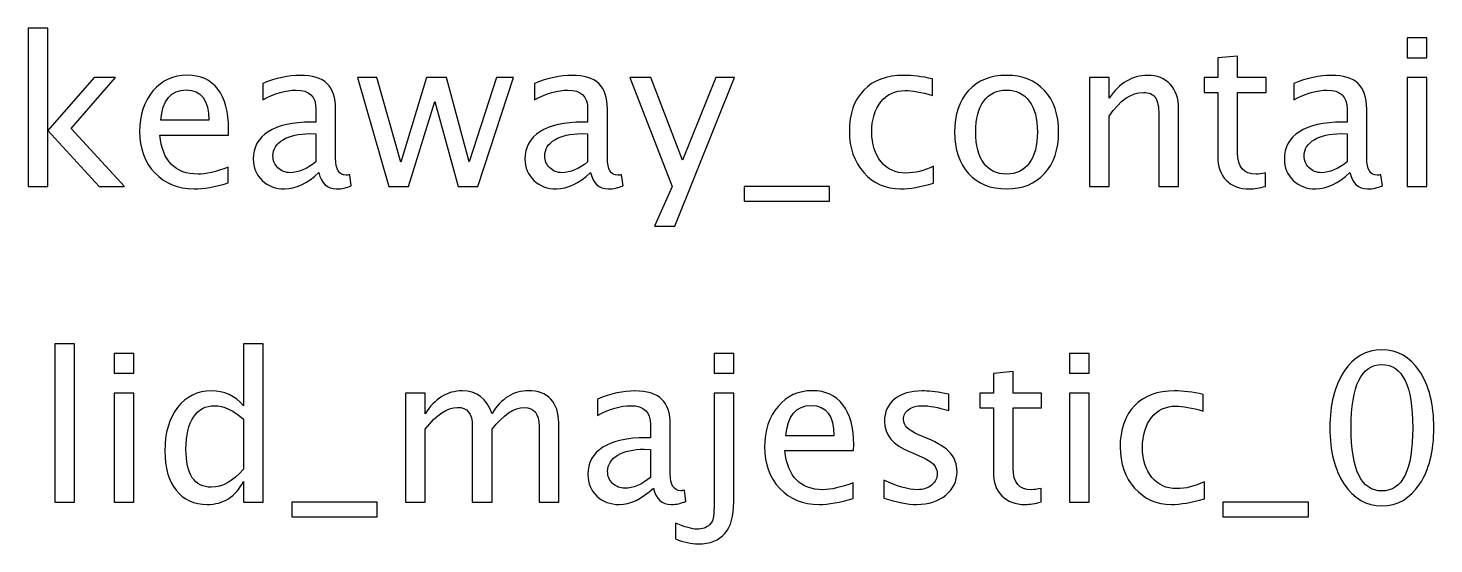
# Model space of a CAD drawing. Header units: centimetres. Extents: x -42.5 to 44.4, y -43.5 to 43.2.
# Drawn here: x -3.22 to 5.46, y 25.96 to 29.15 of the extents above; entities that cross this region are included whole.
import ezdxf

# ---------------------------------------------------------------- set-up
doc = ezdxf.new("R2010")
doc.units = ezdxf.units.CM
doc.header["$MEASUREMENT"] = 0
doc.layers.add('Layer 1', color=7, linetype='Continuous')

msp = doc.modelspace()

# ---------------------------------------------------------------- linework, layer by layer
at = {"layer": 'Layer 1'}
for points, knots in [([(-3.22463, 28.17044), (-3.22463, 28.17044), (-3.22463, 29.14961), (-3.22463, 29.14961), (-3.22463, 29.14961), (-3.22463, 29.14961), (-3.10271, 29.14961), (-3.10271, 29.14961), (-3.10271, 29.14961), (-3.10271, 29.14961), (-3.10271, 28.51694), (-3.10271, 28.51694), (-3.10271, 28.51694), (-3.10271, 28.51694), (-2.81696, 28.84354), (-2.81696, 28.84354), (-2.81696, 28.84354), (-2.81696, 28.84354), (-2.6853, 28.84354), (-2.6853, 28.84354), (-2.6853, 28.84354), (-2.6853, 28.84354), (-2.95835, 28.52943), (-2.95835, 28.52943), (-2.95835, 28.52943), (-2.95835, 28.52943), (-2.62815, 28.17044), (-2.62815, 28.17044), (-2.62815, 28.17044), (-2.62815, 28.17044), (-2.78521, 28.17044), (-2.78521, 28.17044), (-2.78521, 28.17044), (-2.78521, 28.17044), (-3.10271, 28.51567), (-3.10271, 28.51567), (-3.10271, 28.51567), (-3.10271, 28.51567), (-3.10271, 28.17044), (-3.10271, 28.17044), (-3.10271, 28.17044), (-3.10271, 28.17044), (-3.22463, 28.17044), (-3.22463, 28.17044)], [0, 0, 0, 0, 0.0833333, 0.0833333, 0.0833333, 0.0833333, 0.1666667, 0.1666667, 0.1666667, 0.1666667, 0.25, 0.25, 0.25, 0.25, 0.3333333, 0.3333333, 0.3333333, 0.3333333, 0.4166667, 0.4166667, 0.4166667, 0.4166667, 0.5, 0.5, 0.5, 0.5, 0.5833333, 0.5833333, 0.5833333, 0.5833333, 0.6666667, 0.6666667, 0.6666667, 0.6666667, 0.75, 0.75, 0.75, 0.75, 0.8333333, 0.8333333, 0.8333333, 0.8333333, 1, 1, 1, 1]), ([(5.30004, 28.96673), (5.30004, 28.96673), (5.30004, 29.08865), (5.30004, 29.08865), (5.30004, 29.08865), (5.30004, 29.08865), (5.42196, 29.08865), (5.42196, 29.08865), (5.42196, 29.08865), (5.42196, 29.08865), (5.42196, 28.96673), (5.42196, 28.96673), (5.42196, 28.96673), (5.42196, 28.96673), (5.30004, 28.96673), (5.30004, 28.96673)], [0, 0, 0, 0, 0.2, 0.2, 0.2, 0.2, 0.4, 0.4, 0.4, 0.4, 0.6, 0.6, 0.6, 0.6, 1, 1, 1, 1]), ([(4.4248, 28.17065), (4.38712, 28.16028), (4.35432, 28.1552), (4.32659, 28.1552), (4.32659, 28.1552), (4.26436, 28.1552), (4.21589, 28.17298), (4.18117, 28.20854), (4.18117, 28.20854), (4.14625, 28.2441), (4.12889, 28.29342), (4.12889, 28.35671), (4.12889, 28.35671), (4.12889, 28.35671), (4.12889, 28.7521), (4.12889, 28.7521), (4.12889, 28.7521), (4.12889, 28.7521), (4.04465, 28.7521), (4.04465, 28.7521), (4.04465, 28.7521), (4.04465, 28.7521), (4.04465, 28.84354), (4.04465, 28.84354), (4.04465, 28.84354), (4.04465, 28.84354), (4.12889, 28.84354), (4.12889, 28.84354), (4.12889, 28.84354), (4.12889, 28.84354), (4.12889, 28.96525), (4.12889, 28.96525), (4.12889, 28.96525), (4.12889, 28.96525), (4.25081, 28.97689), (4.25081, 28.97689), (4.25081, 28.97689), (4.25081, 28.97689), (4.25081, 28.84354), (4.25081, 28.84354), (4.25081, 28.84354), (4.25081, 28.84354), (4.42734, 28.84354), (4.42734, 28.84354), (4.42734, 28.84354), (4.42734, 28.84354), (4.42734, 28.7521), (4.42734, 28.7521), (4.42734, 28.7521), (4.42734, 28.7521), (4.25081, 28.7521), (4.25081, 28.7521), (4.25081, 28.7521), (4.25081, 28.7521), (4.25081, 28.37872), (4.25081, 28.37872), (4.25081, 28.37872), (4.25081, 28.29067), (4.28912, 28.24664), (4.36553, 28.24664), (4.36553, 28.24664), (4.38183, 28.24664), (4.40152, 28.24939), (4.4248, 28.25468), (4.4248, 28.25468), (4.4248, 28.25468), (4.4248, 28.17065), (4.4248, 28.17065)], [0, 0, 0, 0, 0.0555556, 0.0555556, 0.0555556, 0.0555556, 0.1111111, 0.1111111, 0.1111111, 0.1111111, 0.1666667, 0.1666667, 0.1666667, 0.1666667, 0.2222222, 0.2222222, 0.2222222, 0.2222222, 0.2777778, 0.2777778, 0.2777778, 0.2777778, 0.3333333, 0.3333333, 0.3333333, 0.3333333, 0.3888889, 0.3888889, 0.3888889, 0.3888889, 0.4444444, 0.4444444, 0.4444444, 0.4444444, 0.5, 0.5, 0.5, 0.5, 0.5555556, 0.5555556, 0.5555556, 0.5555556, 0.6111111, 0.6111111, 0.6111111, 0.6111111, 0.6666667, 0.6666667, 0.6666667, 0.6666667, 0.7222222, 0.7222222, 0.7222222, 0.7222222, 0.7777778, 0.7777778, 0.7777778, 0.7777778, 0.8333333, 0.8333333, 0.8333333, 0.8333333, 0.8888889, 0.8888889, 0.8888889, 0.8888889, 1, 1, 1, 1]), ([(-1.98828, 28.19203), (-2.07019, 28.16748), (-2.14026, 28.1552), (-2.19868, 28.1552), (-2.19868, 28.1552), (-2.29837, 28.1552), (-2.37944, 28.18822), (-2.44188, 28.25405), (-2.44188, 28.25405), (-2.50432, 28.31988), (-2.53565, 28.40518), (-2.53565, 28.51017), (-2.53565, 28.51017), (-2.53565, 28.61198), (-2.50813, 28.69559), (-2.45289, 28.76099), (-2.45289, 28.76099), (-2.39764, 28.82618), (-2.32695, 28.85878), (-2.2408, 28.85878), (-2.2408, 28.85878), (-2.15931, 28.85878), (-2.09623, 28.82978), (-2.05178, 28.77179), (-2.05178, 28.77179), (-2.00733, 28.71379), (-1.9851, 28.63166), (-1.9851, 28.52519), (-1.9851, 28.52519), (-1.9851, 28.52519), (-1.98574, 28.48794), (-1.98574, 28.48794), (-1.98574, 28.48794), (-1.98574, 28.48794), (-2.41119, 28.48794), (-2.41119, 28.48794), (-2.41119, 28.48794), (-2.39341, 28.32707), (-2.31488, 28.24664), (-2.17582, 28.24664), (-2.17582, 28.24664), (-2.1248, 28.24664), (-2.06236, 28.26103), (-1.98828, 28.28982), (-1.98828, 28.28982), (-1.98828, 28.28982), (-1.98828, 28.19203), (-1.98828, 28.19203)], [0, 0, 0, 0, 0.0769231, 0.0769231, 0.0769231, 0.0769231, 0.1538462, 0.1538462, 0.1538462, 0.1538462, 0.2307692, 0.2307692, 0.2307692, 0.2307692, 0.3076923, 0.3076923, 0.3076923, 0.3076923, 0.3846154, 0.3846154, 0.3846154, 0.3846154, 0.4615385, 0.4615385, 0.4615385, 0.4615385, 0.5384615, 0.5384615, 0.5384615, 0.5384615, 0.6153846, 0.6153846, 0.6153846, 0.6153846, 0.6923077, 0.6923077, 0.6923077, 0.6923077, 0.7692308, 0.7692308, 0.7692308, 0.7692308, 0.8461538, 0.8461538, 0.8461538, 0.8461538, 1, 1, 1, 1]), ([(-1.42779, 28.25617), (-1.50102, 28.18886), (-1.57151, 28.1552), (-1.63924, 28.1552), (-1.63924, 28.1552), (-1.69491, 28.1552), (-1.74127, 28.17256), (-1.77788, 28.20748), (-1.77788, 28.20748), (-1.81471, 28.24241), (-1.83313, 28.28643), (-1.83313, 28.33956), (-1.83313, 28.33956), (-1.83313, 28.41301), (-1.80223, 28.46953), (-1.74042, 28.5089), (-1.74042, 28.5089), (-1.67861, 28.54827), (-1.58992, 28.56795), (-1.47435, 28.56795), (-1.47435, 28.56795), (-1.47435, 28.56795), (-1.44578, 28.56795), (-1.44578, 28.56795), (-1.44578, 28.56795), (-1.44578, 28.56795), (-1.44578, 28.64902), (-1.44578, 28.64902), (-1.44578, 28.64902), (-1.44578, 28.72712), (-1.48642, 28.76607), (-1.56791, 28.76607), (-1.56791, 28.76607), (-1.63099, 28.76607), (-1.69999, 28.74617), (-1.77471, 28.70638), (-1.77471, 28.70638), (-1.77471, 28.70638), (-1.77471, 28.80671), (-1.77471, 28.80671), (-1.77471, 28.80671), (-1.69258, 28.84058), (-1.61511, 28.85751), (-1.54251, 28.85751), (-1.54251, 28.85751), (-1.46779, 28.85751), (-1.41255, 28.84058), (-1.3772, 28.8065), (-1.3772, 28.8065), (-1.34164, 28.77242), (-1.32386, 28.71993), (-1.32386, 28.64902), (-1.32386, 28.64902), (-1.32386, 28.64902), (-1.32386, 28.34485), (-1.32386, 28.34485), (-1.32386, 28.34485), (-1.32386, 28.27522), (-1.30248, 28.24029), (-1.25951, 28.24029), (-1.25951, 28.24029), (-1.25422, 28.24029), (-1.24639, 28.24114), (-1.23602, 28.24283), (-1.23602, 28.24283), (-1.23602, 28.24283), (-1.22734, 28.1751), (-1.22734, 28.1751), (-1.22734, 28.1751), (-1.25507, 28.16176), (-1.28555, 28.1552), (-1.31899, 28.1552), (-1.31899, 28.1552), (-1.37593, 28.1552), (-1.41212, 28.18886), (-1.42779, 28.25617)], [0, 0, 0, 0, 0.05, 0.05, 0.05, 0.05, 0.1, 0.1, 0.1, 0.1, 0.15, 0.15, 0.15, 0.15, 0.2, 0.2, 0.2, 0.2, 0.25, 0.25, 0.25, 0.25, 0.3, 0.3, 0.3, 0.3, 0.35, 0.35, 0.35, 0.35, 0.4, 0.4, 0.4, 0.4, 0.45, 0.45, 0.45, 0.45, 0.5, 0.5, 0.5, 0.5, 0.55, 0.55, 0.55, 0.55, 0.6, 0.6, 0.6, 0.6, 0.65, 0.65, 0.65, 0.65, 0.7, 0.7, 0.7, 0.7, 0.75, 0.75, 0.75, 0.75, 0.8, 0.8, 0.8, 0.8, 0.85, 0.85, 0.85, 0.85, 0.9, 0.9, 0.9, 0.9, 1, 1, 1, 1]), ([(0.252, 28.25617), (0.17877, 28.18886), (0.10828, 28.1552), (0.04055, 28.1552), (0.04055, 28.1552), (-0.01512, 28.1552), (-0.06148, 28.17256), (-0.09809, 28.20748), (-0.09809, 28.20748), (-0.13492, 28.24241), (-0.15334, 28.28643), (-0.15334, 28.33956), (-0.15334, 28.33956), (-0.15334, 28.41301), (-0.12244, 28.46953), (-0.06063, 28.5089), (-0.06063, 28.5089), (0.00118, 28.54827), (0.08987, 28.56795), (0.20544, 28.56795), (0.20544, 28.56795), (0.20544, 28.56795), (0.23401, 28.56795), (0.23401, 28.56795), (0.23401, 28.56795), (0.23401, 28.56795), (0.23401, 28.64902), (0.23401, 28.64902), (0.23401, 28.64902), (0.23401, 28.72712), (0.19337, 28.76607), (0.11188, 28.76607), (0.11188, 28.76607), (0.0488, 28.76607), (-0.0202, 28.74617), (-0.09492, 28.70638), (-0.09492, 28.70638), (-0.09492, 28.70638), (-0.09492, 28.80671), (-0.09492, 28.80671), (-0.09492, 28.80671), (-0.01279, 28.84058), (0.06468, 28.85751), (0.13728, 28.85751), (0.13728, 28.85751), (0.212, 28.85751), (0.26724, 28.84058), (0.30259, 28.8065), (0.30259, 28.8065), (0.33815, 28.77242), (0.35593, 28.71993), (0.35593, 28.64902), (0.35593, 28.64902), (0.35593, 28.64902), (0.35593, 28.34485), (0.35593, 28.34485), (0.35593, 28.34485), (0.35593, 28.27522), (0.37731, 28.24029), (0.42028, 28.24029), (0.42028, 28.24029), (0.42557, 28.24029), (0.4334, 28.24114), (0.44377, 28.24283), (0.44377, 28.24283), (0.44377, 28.24283), (0.45245, 28.1751), (0.45245, 28.1751), (0.45245, 28.1751), (0.42472, 28.16176), (0.39424, 28.1552), (0.3608, 28.1552), (0.3608, 28.1552), (0.30386, 28.1552), (0.26767, 28.18886), (0.252, 28.25617)], [0, 0, 0, 0, 0.05, 0.05, 0.05, 0.05, 0.1, 0.1, 0.1, 0.1, 0.15, 0.15, 0.15, 0.15, 0.2, 0.2, 0.2, 0.2, 0.25, 0.25, 0.25, 0.25, 0.3, 0.3, 0.3, 0.3, 0.35, 0.35, 0.35, 0.35, 0.4, 0.4, 0.4, 0.4, 0.45, 0.45, 0.45, 0.45, 0.5, 0.5, 0.5, 0.5, 0.55, 0.55, 0.55, 0.55, 0.6, 0.6, 0.6, 0.6, 0.65, 0.65, 0.65, 0.65, 0.7, 0.7, 0.7, 0.7, 0.75, 0.75, 0.75, 0.75, 0.8, 0.8, 0.8, 0.8, 0.85, 0.85, 0.85, 0.85, 0.9, 0.9, 0.9, 0.9, 1, 1, 1, 1]), ([(2.37227, 28.19076), (2.29332, 28.16705), (2.22516, 28.1552), (2.1678, 28.1552), (2.1678, 28.1552), (2.07678, 28.1552), (2.00143, 28.18886), (1.94153, 28.25595), (1.94153, 28.25595), (1.88163, 28.32326), (1.85157, 28.40814), (1.85157, 28.51038), (1.85157, 28.51038), (1.85157, 28.6196), (1.8812, 28.7049), (1.94047, 28.76586), (1.94047, 28.76586), (1.99974, 28.82703), (2.0825, 28.85751), (2.18876, 28.85751), (2.18876, 28.85751), (2.24104, 28.85751), (2.29988, 28.85031), (2.36465, 28.83592), (2.36465, 28.83592), (2.36465, 28.83592), (2.36465, 28.73305), (2.36465, 28.73305), (2.36465, 28.73305), (2.29586, 28.75337), (2.23977, 28.76353), (2.19659, 28.76353), (2.19659, 28.76353), (2.13393, 28.76353), (2.08377, 28.74004), (2.0463, 28.69326), (2.0463, 28.69326), (2.00884, 28.64648), (1.99, 28.58404), (1.99, 28.50614), (1.99, 28.50614), (1.99, 28.43058), (2.00947, 28.36962), (2.04821, 28.32284), (2.04821, 28.32284), (2.08694, 28.27627), (2.13753, 28.25299), (2.2004, 28.25299), (2.2004, 28.25299), (2.25607, 28.25299), (2.31322, 28.26738), (2.37227, 28.29617), (2.37227, 28.29617), (2.37227, 28.29617), (2.37227, 28.19076), (2.37227, 28.19076)], [0, 0, 0, 0, 0.0666667, 0.0666667, 0.0666667, 0.0666667, 0.1333333, 0.1333333, 0.1333333, 0.1333333, 0.2, 0.2, 0.2, 0.2, 0.2666667, 0.2666667, 0.2666667, 0.2666667, 0.3333333, 0.3333333, 0.3333333, 0.3333333, 0.4, 0.4, 0.4, 0.4, 0.4666667, 0.4666667, 0.4666667, 0.4666667, 0.5333333, 0.5333333, 0.5333333, 0.5333333, 0.6, 0.6, 0.6, 0.6, 0.6666667, 0.6666667, 0.6666667, 0.6666667, 0.7333333, 0.7333333, 0.7333333, 0.7333333, 0.8, 0.8, 0.8, 0.8, 0.8666667, 0.8666667, 0.8666667, 0.8666667, 1, 1, 1, 1]), ([(2.82333, 28.1552), (2.72448, 28.1552), (2.64617, 28.18674), (2.58859, 28.24982), (2.58859, 28.24982), (2.53081, 28.31289), (2.50202, 28.39862), (2.50202, 28.50678), (2.50202, 28.50678), (2.50202, 28.61473), (2.53081, 28.70024), (2.58859, 28.76311), (2.58859, 28.76311), (2.64617, 28.82597), (2.72448, 28.85751), (2.82333, 28.85751), (2.82333, 28.85751), (2.92218, 28.85751), (3.0005, 28.82597), (3.05807, 28.76311), (3.05807, 28.76311), (3.11585, 28.70024), (3.14464, 28.61473), (3.14464, 28.50678), (3.14464, 28.50678), (3.14464, 28.39862), (3.11585, 28.31289), (3.05807, 28.24982), (3.05807, 28.24982), (3.0005, 28.18674), (2.92218, 28.1552), (2.82333, 28.1552)], [0, 0, 0, 0, 0.1111111, 0.1111111, 0.1111111, 0.1111111, 0.2222222, 0.2222222, 0.2222222, 0.2222222, 0.3333333, 0.3333333, 0.3333333, 0.3333333, 0.4444444, 0.4444444, 0.4444444, 0.4444444, 0.5555556, 0.5555556, 0.5555556, 0.5555556, 0.6666667, 0.6666667, 0.6666667, 0.6666667, 0.7777778, 0.7777778, 0.7777778, 0.7777778, 1, 1, 1, 1]), ([(3.33556, 28.17044), (3.33556, 28.17044), (3.33556, 28.84354), (3.33556, 28.84354), (3.33556, 28.84354), (3.33556, 28.84354), (3.45748, 28.84354), (3.45748, 28.84354), (3.45748, 28.84354), (3.45748, 28.84354), (3.45748, 28.71633), (3.45748, 28.71633), (3.45748, 28.71633), (3.52204, 28.81052), (3.6012, 28.85751), (3.69476, 28.85751), (3.69476, 28.85751), (3.7536, 28.85751), (3.80038, 28.8391), (3.83488, 28.80205), (3.83488, 28.80205), (3.86938, 28.76522), (3.88674, 28.71548), (3.88674, 28.65325), (3.88674, 28.65325), (3.88674, 28.65325), (3.88674, 28.17044), (3.88674, 28.17044), (3.88674, 28.17044), (3.88674, 28.17044), (3.76482, 28.17044), (3.76482, 28.17044), (3.76482, 28.17044), (3.76482, 28.17044), (3.76482, 28.61346), (3.76482, 28.61346), (3.76482, 28.61346), (3.76482, 28.66341), (3.75741, 28.69897), (3.74281, 28.72014), (3.74281, 28.72014), (3.72799, 28.74152), (3.70365, 28.7521), (3.66957, 28.7521), (3.66957, 28.7521), (3.59464, 28.7521), (3.52394, 28.70321), (3.45748, 28.60542), (3.45748, 28.60542), (3.45748, 28.60542), (3.45748, 28.17044), (3.45748, 28.17044), (3.45748, 28.17044), (3.45748, 28.17044), (3.33556, 28.17044), (3.33556, 28.17044)], [0, 0, 0, 0, 0.0666667, 0.0666667, 0.0666667, 0.0666667, 0.1333333, 0.1333333, 0.1333333, 0.1333333, 0.2, 0.2, 0.2, 0.2, 0.2666667, 0.2666667, 0.2666667, 0.2666667, 0.3333333, 0.3333333, 0.3333333, 0.3333333, 0.4, 0.4, 0.4, 0.4, 0.4666667, 0.4666667, 0.4666667, 0.4666667, 0.5333333, 0.5333333, 0.5333333, 0.5333333, 0.6, 0.6, 0.6, 0.6, 0.6666667, 0.6666667, 0.6666667, 0.6666667, 0.7333333, 0.7333333, 0.7333333, 0.7333333, 0.8, 0.8, 0.8, 0.8, 0.8666667, 0.8666667, 0.8666667, 0.8666667, 1, 1, 1, 1]), ([(4.94571, 28.25617), (4.87248, 28.18886), (4.80199, 28.1552), (4.73426, 28.1552), (4.73426, 28.1552), (4.67859, 28.1552), (4.63223, 28.17256), (4.59562, 28.20748), (4.59562, 28.20748), (4.55879, 28.24241), (4.54037, 28.28643), (4.54037, 28.33956), (4.54037, 28.33956), (4.54037, 28.41301), (4.57127, 28.46953), (4.63308, 28.5089), (4.63308, 28.5089), (4.69489, 28.54827), (4.78358, 28.56795), (4.89915, 28.56795), (4.89915, 28.56795), (4.89915, 28.56795), (4.92772, 28.56795), (4.92772, 28.56795), (4.92772, 28.56795), (4.92772, 28.56795), (4.92772, 28.64902), (4.92772, 28.64902), (4.92772, 28.64902), (4.92772, 28.72712), (4.88708, 28.76607), (4.80559, 28.76607), (4.80559, 28.76607), (4.74251, 28.76607), (4.67351, 28.74617), (4.59879, 28.70638), (4.59879, 28.70638), (4.59879, 28.70638), (4.59879, 28.80671), (4.59879, 28.80671), (4.59879, 28.80671), (4.68092, 28.84058), (4.75839, 28.85751), (4.83099, 28.85751), (4.83099, 28.85751), (4.90571, 28.85751), (4.96095, 28.84058), (4.9963, 28.8065), (4.9963, 28.8065), (5.03186, 28.77242), (5.04964, 28.71993), (5.04964, 28.64902), (5.04964, 28.64902), (5.04964, 28.64902), (5.04964, 28.34485), (5.04964, 28.34485), (5.04964, 28.34485), (5.04964, 28.27522), (5.07102, 28.24029), (5.11399, 28.24029), (5.11399, 28.24029), (5.11928, 28.24029), (5.12711, 28.24114), (5.13748, 28.24283), (5.13748, 28.24283), (5.13748, 28.24283), (5.14616, 28.1751), (5.14616, 28.1751), (5.14616, 28.1751), (5.11843, 28.16176), (5.08795, 28.1552), (5.05451, 28.1552), (5.05451, 28.1552), (4.99757, 28.1552), (4.96138, 28.18886), (4.94571, 28.25617)], [0, 0, 0, 0, 0.05, 0.05, 0.05, 0.05, 0.1, 0.1, 0.1, 0.1, 0.15, 0.15, 0.15, 0.15, 0.2, 0.2, 0.2, 0.2, 0.25, 0.25, 0.25, 0.25, 0.3, 0.3, 0.3, 0.3, 0.35, 0.35, 0.35, 0.35, 0.4, 0.4, 0.4, 0.4, 0.45, 0.45, 0.45, 0.45, 0.5, 0.5, 0.5, 0.5, 0.55, 0.55, 0.55, 0.55, 0.6, 0.6, 0.6, 0.6, 0.65, 0.65, 0.65, 0.65, 0.7, 0.7, 0.7, 0.7, 0.75, 0.75, 0.75, 0.75, 0.8, 0.8, 0.8, 0.8, 0.85, 0.85, 0.85, 0.85, 0.9, 0.9, 0.9, 0.9, 1, 1, 1, 1]), ([(-2.40484, 28.57938), (-2.40484, 28.57938), (-2.10766, 28.57938), (-2.10766, 28.57938), (-2.10766, 28.57938), (-2.10766, 28.70469), (-2.15444, 28.76734), (-2.24778, 28.76734), (-2.24778, 28.76734), (-2.34176, 28.76734), (-2.39404, 28.70469), (-2.40484, 28.57938)], [0, 0, 0, 0, 0.25, 0.25, 0.25, 0.25, 0.5, 0.5, 0.5, 0.5, 1, 1, 1, 1]), ([(-0.99472, 28.17044), (-0.99472, 28.17044), (-1.18776, 28.84354), (-1.18776, 28.84354), (-1.18776, 28.84354), (-1.18776, 28.84354), (-1.0688, 28.84354), (-1.0688, 28.84354), (-1.0688, 28.84354), (-1.0688, 28.84354), (-0.92085, 28.32094), (-0.92085, 28.32094), (-0.92085, 28.32094), (-0.92085, 28.32094), (-0.76125, 28.84354), (-0.76125, 28.84354), (-0.76125, 28.84354), (-0.76125, 28.84354), (-0.63933, 28.84354), (-0.63933, 28.84354), (-0.63933, 28.84354), (-0.63933, 28.84354), (-0.499, 28.32178), (-0.499, 28.32178), (-0.499, 28.32178), (-0.499, 28.32178), (-0.32924, 28.84354), (-0.32924, 28.84354), (-0.32924, 28.84354), (-0.32924, 28.84354), (-0.2251, 28.84354), (-0.2251, 28.84354), (-0.2251, 28.84354), (-0.2251, 28.84354), (-0.44481, 28.17044), (-0.44481, 28.17044), (-0.44481, 28.17044), (-0.44481, 28.17044), (-0.56673, 28.17044), (-0.56673, 28.17044), (-0.56673, 28.17044), (-0.56673, 28.17044), (-0.71109, 28.69537), (-0.71109, 28.69537), (-0.71109, 28.69537), (-0.71109, 28.69537), (-0.8728, 28.17044), (-0.8728, 28.17044), (-0.8728, 28.17044), (-0.8728, 28.17044), (-0.99472, 28.17044), (-0.99472, 28.17044)], [0, 0, 0, 0, 0.0714286, 0.0714286, 0.0714286, 0.0714286, 0.1428571, 0.1428571, 0.1428571, 0.1428571, 0.2142857, 0.2142857, 0.2142857, 0.2142857, 0.2857143, 0.2857143, 0.2857143, 0.2857143, 0.3571429, 0.3571429, 0.3571429, 0.3571429, 0.4285714, 0.4285714, 0.4285714, 0.4285714, 0.5, 0.5, 0.5, 0.5, 0.5714286, 0.5714286, 0.5714286, 0.5714286, 0.6428571, 0.6428571, 0.6428571, 0.6428571, 0.7142857, 0.7142857, 0.7142857, 0.7142857, 0.7857143, 0.7857143, 0.7857143, 0.7857143, 0.8571429, 0.8571429, 0.8571429, 0.8571429, 1, 1, 1, 1]), ([(0.64612, 27.92533), (0.64612, 27.92533), (0.75534, 28.16959), (0.75534, 28.16959), (0.75534, 28.16959), (0.75534, 28.16959), (0.49457, 28.84354), (0.49457, 28.84354), (0.49457, 28.84354), (0.49457, 28.84354), (0.62538, 28.84354), (0.62538, 28.84354), (0.62538, 28.84354), (0.62538, 28.84354), (0.81927, 28.33385), (0.81927, 28.33385), (0.81927, 28.33385), (0.81927, 28.33385), (1.02607, 28.84354), (1.02607, 28.84354), (1.02607, 28.84354), (1.02607, 28.84354), (1.141, 28.84354), (1.141, 28.84354), (1.141, 28.84354), (1.141, 28.84354), (0.77312, 27.92533), (0.77312, 27.92533), (0.77312, 27.92533), (0.77312, 27.92533), (0.64612, 27.92533), (0.64612, 27.92533)], [0, 0, 0, 0, 0.1111111, 0.1111111, 0.1111111, 0.1111111, 0.2222222, 0.2222222, 0.2222222, 0.2222222, 0.3333333, 0.3333333, 0.3333333, 0.3333333, 0.4444444, 0.4444444, 0.4444444, 0.4444444, 0.5555556, 0.5555556, 0.5555556, 0.5555556, 0.6666667, 0.6666667, 0.6666667, 0.6666667, 0.7777778, 0.7777778, 0.7777778, 0.7777778, 1, 1, 1, 1]), ([(2.82312, 28.24664), (2.88344, 28.24664), (2.93043, 28.26929), (2.96388, 28.3148), (2.96388, 28.3148), (2.99711, 28.36009), (3.01383, 28.42423), (3.01383, 28.50678), (3.01383, 28.50678), (3.01383, 28.58912), (2.99711, 28.65304), (2.96388, 28.69834), (2.96388, 28.69834), (2.93043, 28.74342), (2.88344, 28.76607), (2.82312, 28.76607), (2.82312, 28.76607), (2.76258, 28.76607), (2.71559, 28.74342), (2.68257, 28.69834), (2.68257, 28.69834), (2.64934, 28.65304), (2.63283, 28.58912), (2.63283, 28.50678), (2.63283, 28.50678), (2.63283, 28.42423), (2.64934, 28.36009), (2.68257, 28.3148), (2.68257, 28.3148), (2.71559, 28.26929), (2.76258, 28.24664), (2.82312, 28.24664)], [0, 0, 0, 0, 0.1111111, 0.1111111, 0.1111111, 0.1111111, 0.2222222, 0.2222222, 0.2222222, 0.2222222, 0.3333333, 0.3333333, 0.3333333, 0.3333333, 0.4444444, 0.4444444, 0.4444444, 0.4444444, 0.5555556, 0.5555556, 0.5555556, 0.5555556, 0.6666667, 0.6666667, 0.6666667, 0.6666667, 0.7777778, 0.7777778, 0.7777778, 0.7777778, 1, 1, 1, 1]), ([(5.30004, 28.17044), (5.30004, 28.17044), (5.30004, 28.84354), (5.30004, 28.84354), (5.30004, 28.84354), (5.30004, 28.84354), (5.42196, 28.84354), (5.42196, 28.84354), (5.42196, 28.84354), (5.42196, 28.84354), (5.42196, 28.17044), (5.42196, 28.17044), (5.42196, 28.17044), (5.42196, 28.17044), (5.30004, 28.17044), (5.30004, 28.17044)], [0, 0, 0, 0, 0.2, 0.2, 0.2, 0.2, 0.4, 0.4, 0.4, 0.4, 0.6, 0.6, 0.6, 0.6, 1, 1, 1, 1]), ([(-1.44578, 28.32263), (-1.44578, 28.32263), (-1.44578, 28.49556), (-1.44578, 28.49556), (-1.44578, 28.49556), (-1.44578, 28.49556), (-1.48494, 28.49683), (-1.48494, 28.49683), (-1.48494, 28.49683), (-1.55267, 28.49683), (-1.60728, 28.48434), (-1.64898, 28.45937), (-1.64898, 28.45937), (-1.69047, 28.43418), (-1.71121, 28.40095), (-1.71121, 28.35946), (-1.71121, 28.35946), (-1.71121, 28.33046), (-1.70084, 28.30591), (-1.68031, 28.2858), (-1.68031, 28.2858), (-1.65956, 28.26569), (-1.63437, 28.25553), (-1.60453, 28.25553), (-1.60453, 28.25553), (-1.55373, 28.25553), (-1.50081, 28.27797), (-1.44578, 28.32263)], [0, 0, 0, 0, 0.125, 0.125, 0.125, 0.125, 0.25, 0.25, 0.25, 0.25, 0.375, 0.375, 0.375, 0.375, 0.5, 0.5, 0.5, 0.5, 0.625, 0.625, 0.625, 0.625, 0.75, 0.75, 0.75, 0.75, 1, 1, 1, 1]), ([(0.23401, 28.32263), (0.23401, 28.32263), (0.23401, 28.49556), (0.23401, 28.49556), (0.23401, 28.49556), (0.23401, 28.49556), (0.19485, 28.49683), (0.19485, 28.49683), (0.19485, 28.49683), (0.12712, 28.49683), (0.07251, 28.48434), (0.03081, 28.45937), (0.03081, 28.45937), (-0.01068, 28.43418), (-0.03142, 28.40095), (-0.03142, 28.35946), (-0.03142, 28.35946), (-0.03142, 28.33046), (-0.02105, 28.30591), (-0.00052, 28.2858), (-0.00052, 28.2858), (0.02023, 28.26569), (0.04542, 28.25553), (0.07526, 28.25553), (0.07526, 28.25553), (0.12606, 28.25553), (0.17898, 28.27797), (0.23401, 28.32263)], [0, 0, 0, 0, 0.125, 0.125, 0.125, 0.125, 0.25, 0.25, 0.25, 0.25, 0.375, 0.375, 0.375, 0.375, 0.5, 0.5, 0.5, 0.5, 0.625, 0.625, 0.625, 0.625, 0.75, 0.75, 0.75, 0.75, 1, 1, 1, 1]), ([(4.92772, 28.32263), (4.92772, 28.32263), (4.92772, 28.49556), (4.92772, 28.49556), (4.92772, 28.49556), (4.92772, 28.49556), (4.88856, 28.49683), (4.88856, 28.49683), (4.88856, 28.49683), (4.82083, 28.49683), (4.76622, 28.48434), (4.72452, 28.45937), (4.72452, 28.45937), (4.68303, 28.43418), (4.66229, 28.40095), (4.66229, 28.35946), (4.66229, 28.35946), (4.66229, 28.33046), (4.67266, 28.30591), (4.69319, 28.2858), (4.69319, 28.2858), (4.71394, 28.26569), (4.73913, 28.25553), (4.76897, 28.25553), (4.76897, 28.25553), (4.81977, 28.25553), (4.87269, 28.27797), (4.92772, 28.32263)], [0, 0, 0, 0, 0.125, 0.125, 0.125, 0.125, 0.25, 0.25, 0.25, 0.25, 0.375, 0.375, 0.375, 0.375, 0.5, 0.5, 0.5, 0.5, 0.625, 0.625, 0.625, 0.625, 0.75, 0.75, 0.75, 0.75, 1, 1, 1, 1]), ([(1.20133, 28.079), (1.20133, 28.079), (1.20133, 28.17044), (1.20133, 28.17044), (1.20133, 28.17044), (1.20133, 28.17044), (1.72965, 28.17044), (1.72965, 28.17044), (1.72965, 28.17044), (1.72965, 28.17044), (1.72965, 28.079), (1.72965, 28.079), (1.72965, 28.079), (1.72965, 28.079), (1.20133, 28.079), (1.20133, 28.079)], [0, 0, 0, 0, 0.2, 0.2, 0.2, 0.2, 0.4, 0.4, 0.4, 0.4, 0.6, 0.6, 0.6, 0.6, 1, 1, 1, 1]), ([(-3.06026, 26.21887), (-3.06026, 26.21887), (-3.06026, 27.19804), (-3.06026, 27.19804), (-3.06026, 27.19804), (-3.06026, 27.19804), (-2.93834, 27.19804), (-2.93834, 27.19804), (-2.93834, 27.19804), (-2.93834, 27.19804), (-2.93834, 26.21887), (-2.93834, 26.21887), (-2.93834, 26.21887), (-2.93834, 26.21887), (-3.06026, 26.21887), (-3.06026, 26.21887)], [0, 0, 0, 0, 0.2, 0.2, 0.2, 0.2, 0.4, 0.4, 0.4, 0.4, 0.6, 0.6, 0.6, 0.6, 1, 1, 1, 1]), ([(-1.89313, 26.21887), (-1.89313, 26.21887), (-1.89313, 26.34524), (-1.89313, 26.34524), (-1.89313, 26.34524), (-1.94287, 26.25083), (-2.0178, 26.20363), (-2.11792, 26.20363), (-2.11792, 26.20363), (-2.1992, 26.20363), (-2.26312, 26.23305), (-2.30969, 26.29211), (-2.30969, 26.29211), (-2.35626, 26.35116), (-2.37954, 26.43181), (-2.37954, 26.53404), (-2.37954, 26.53404), (-2.37954, 26.6458), (-2.35308, 26.73576), (-2.30038, 26.80392), (-2.30038, 26.80392), (-2.24746, 26.87186), (-2.17803, 26.90594), (-2.09188, 26.90594), (-2.09188, 26.90594), (-2.01209, 26.90594), (-1.94562, 26.87546), (-1.89313, 26.81429), (-1.89313, 26.81429), (-1.89313, 26.81429), (-1.89313, 27.19804), (-1.89313, 27.19804), (-1.89313, 27.19804), (-1.89313, 27.19804), (-1.77121, 27.19804), (-1.77121, 27.19804), (-1.77121, 27.19804), (-1.77121, 27.19804), (-1.77121, 26.21887), (-1.77121, 26.21887), (-1.77121, 26.21887), (-1.77121, 26.21887), (-1.89313, 26.21887), (-1.89313, 26.21887)], [0, 0, 0, 0, 0.0833333, 0.0833333, 0.0833333, 0.0833333, 0.1666667, 0.1666667, 0.1666667, 0.1666667, 0.25, 0.25, 0.25, 0.25, 0.3333333, 0.3333333, 0.3333333, 0.3333333, 0.4166667, 0.4166667, 0.4166667, 0.4166667, 0.5, 0.5, 0.5, 0.5, 0.5833333, 0.5833333, 0.5833333, 0.5833333, 0.6666667, 0.6666667, 0.6666667, 0.6666667, 0.75, 0.75, 0.75, 0.75, 0.8333333, 0.8333333, 0.8333333, 0.8333333, 1, 1, 1, 1]), ([(-2.69323, 27.01516), (-2.69323, 27.01516), (-2.69323, 27.13708), (-2.69323, 27.13708), (-2.69323, 27.13708), (-2.69323, 27.13708), (-2.57131, 27.13708), (-2.57131, 27.13708), (-2.57131, 27.13708), (-2.57131, 27.13708), (-2.57131, 27.01516), (-2.57131, 27.01516), (-2.57131, 27.01516), (-2.57131, 27.01516), (-2.69323, 27.01516), (-2.69323, 27.01516)], [0, 0, 0, 0, 0.2, 0.2, 0.2, 0.2, 0.4, 0.4, 0.4, 0.4, 0.6, 0.6, 0.6, 0.6, 1, 1, 1, 1]), ([(1.01538, 27.01516), (1.01538, 27.01516), (1.01538, 27.13708), (1.01538, 27.13708), (1.01538, 27.13708), (1.01538, 27.13708), (1.1373, 27.13708), (1.1373, 27.13708), (1.1373, 27.13708), (1.1373, 27.13708), (1.1373, 27.01516), (1.1373, 27.01516), (1.1373, 27.01516), (1.1373, 27.01516), (1.01538, 27.01516), (1.01538, 27.01516)], [0, 0, 0, 0, 0.2, 0.2, 0.2, 0.2, 0.4, 0.4, 0.4, 0.4, 0.6, 0.6, 0.6, 0.6, 1, 1, 1, 1]), ([(3.21142, 27.01516), (3.21142, 27.01516), (3.21142, 27.13708), (3.21142, 27.13708), (3.21142, 27.13708), (3.21142, 27.13708), (3.33334, 27.13708), (3.33334, 27.13708), (3.33334, 27.13708), (3.33334, 27.13708), (3.33334, 27.01516), (3.33334, 27.01516), (3.33334, 27.01516), (3.33334, 27.01516), (3.21142, 27.01516), (3.21142, 27.01516)], [0, 0, 0, 0, 0.2, 0.2, 0.2, 0.2, 0.4, 0.4, 0.4, 0.4, 0.6, 0.6, 0.6, 0.6, 1, 1, 1, 1]), ([(5.1433, 26.19601), (5.04699, 26.19601), (4.96931, 26.24025), (4.91047, 26.32851), (4.91047, 26.32851), (4.85141, 26.41678), (4.82199, 26.5332), (4.82199, 26.67798), (4.82199, 26.67798), (4.82199, 26.82276), (4.85141, 26.93917), (4.91047, 27.02744), (4.91047, 27.02744), (4.96931, 27.1157), (5.04699, 27.15994), (5.1433, 27.15994), (5.1433, 27.15994), (5.24003, 27.15994), (5.31771, 27.11591), (5.37656, 27.02786), (5.37656, 27.02786), (5.43519, 26.93981), (5.46461, 26.82318), (5.46461, 26.67798), (5.46461, 26.67798), (5.46461, 26.5332), (5.43519, 26.41678), (5.37656, 26.32851), (5.37656, 26.32851), (5.31771, 26.24025), (5.24003, 26.19601), (5.1433, 26.19601)], [0, 0, 0, 0, 0.1111111, 0.1111111, 0.1111111, 0.1111111, 0.2222222, 0.2222222, 0.2222222, 0.2222222, 0.3333333, 0.3333333, 0.3333333, 0.3333333, 0.4444444, 0.4444444, 0.4444444, 0.4444444, 0.5555556, 0.5555556, 0.5555556, 0.5555556, 0.6666667, 0.6666667, 0.6666667, 0.6666667, 0.7777778, 0.7777778, 0.7777778, 0.7777778, 1, 1, 1, 1]), ([(3.03743, 26.21908), (2.99975, 26.20871), (2.96695, 26.20363), (2.93922, 26.20363), (2.93922, 26.20363), (2.87699, 26.20363), (2.82852, 26.22141), (2.7938, 26.25697), (2.7938, 26.25697), (2.75888, 26.29253), (2.74152, 26.34185), (2.74152, 26.40514), (2.74152, 26.40514), (2.74152, 26.40514), (2.74152, 26.80053), (2.74152, 26.80053), (2.74152, 26.80053), (2.74152, 26.80053), (2.65728, 26.80053), (2.65728, 26.80053), (2.65728, 26.80053), (2.65728, 26.80053), (2.65728, 26.89197), (2.65728, 26.89197), (2.65728, 26.89197), (2.65728, 26.89197), (2.74152, 26.89197), (2.74152, 26.89197), (2.74152, 26.89197), (2.74152, 26.89197), (2.74152, 27.01368), (2.74152, 27.01368), (2.74152, 27.01368), (2.74152, 27.01368), (2.86344, 27.02532), (2.86344, 27.02532), (2.86344, 27.02532), (2.86344, 27.02532), (2.86344, 26.89197), (2.86344, 26.89197), (2.86344, 26.89197), (2.86344, 26.89197), (3.03997, 26.89197), (3.03997, 26.89197), (3.03997, 26.89197), (3.03997, 26.89197), (3.03997, 26.80053), (3.03997, 26.80053), (3.03997, 26.80053), (3.03997, 26.80053), (2.86344, 26.80053), (2.86344, 26.80053), (2.86344, 26.80053), (2.86344, 26.80053), (2.86344, 26.42715), (2.86344, 26.42715), (2.86344, 26.42715), (2.86344, 26.3391), (2.90175, 26.29507), (2.97816, 26.29507), (2.97816, 26.29507), (2.99446, 26.29507), (3.01415, 26.29782), (3.03743, 26.30311), (3.03743, 26.30311), (3.03743, 26.30311), (3.03743, 26.21908), (3.03743, 26.21908)], [0, 0, 0, 0, 0.0555556, 0.0555556, 0.0555556, 0.0555556, 0.1111111, 0.1111111, 0.1111111, 0.1111111, 0.1666667, 0.1666667, 0.1666667, 0.1666667, 0.2222222, 0.2222222, 0.2222222, 0.2222222, 0.2777778, 0.2777778, 0.2777778, 0.2777778, 0.3333333, 0.3333333, 0.3333333, 0.3333333, 0.3888889, 0.3888889, 0.3888889, 0.3888889, 0.4444444, 0.4444444, 0.4444444, 0.4444444, 0.5, 0.5, 0.5, 0.5, 0.5555556, 0.5555556, 0.5555556, 0.5555556, 0.6111111, 0.6111111, 0.6111111, 0.6111111, 0.6666667, 0.6666667, 0.6666667, 0.6666667, 0.7222222, 0.7222222, 0.7222222, 0.7222222, 0.7777778, 0.7777778, 0.7777778, 0.7777778, 0.8333333, 0.8333333, 0.8333333, 0.8333333, 0.8888889, 0.8888889, 0.8888889, 0.8888889, 1, 1, 1, 1]), ([(5.14309, 26.28745), (5.2703, 26.28745), (5.3338, 26.41763), (5.3338, 26.67798), (5.3338, 26.67798), (5.3338, 26.93833), (5.2703, 27.0685), (5.14309, 27.0685), (5.14309, 27.0685), (5.0163, 27.0685), (4.9528, 26.93833), (4.9528, 26.67798), (4.9528, 26.67798), (4.9528, 26.41763), (5.0163, 26.28745), (5.14309, 26.28745)], [0, 0, 0, 0, 0.2, 0.2, 0.2, 0.2, 0.4, 0.4, 0.4, 0.4, 0.6, 0.6, 0.6, 0.6, 1, 1, 1, 1]), ([(-2.69323, 26.21887), (-2.69323, 26.21887), (-2.69323, 26.89197), (-2.69323, 26.89197), (-2.69323, 26.89197), (-2.69323, 26.89197), (-2.57131, 26.89197), (-2.57131, 26.89197), (-2.57131, 26.89197), (-2.57131, 26.89197), (-2.57131, 26.21887), (-2.57131, 26.21887), (-2.57131, 26.21887), (-2.57131, 26.21887), (-2.69323, 26.21887), (-2.69323, 26.21887)], [0, 0, 0, 0, 0.2, 0.2, 0.2, 0.2, 0.4, 0.4, 0.4, 0.4, 0.6, 0.6, 0.6, 0.6, 1, 1, 1, 1]), ([(-0.89195, 26.21887), (-0.89195, 26.21887), (-0.89195, 26.89197), (-0.89195, 26.89197), (-0.89195, 26.89197), (-0.89195, 26.89197), (-0.77003, 26.89197), (-0.77003, 26.89197), (-0.77003, 26.89197), (-0.77003, 26.89197), (-0.77003, 26.76476), (-0.77003, 26.76476), (-0.77003, 26.76476), (-0.71055, 26.85895), (-0.63435, 26.90594), (-0.54101, 26.90594), (-0.54101, 26.90594), (-0.45105, 26.90594), (-0.38988, 26.85895), (-0.35728, 26.76476), (-0.35728, 26.76476), (-0.29949, 26.8598), (-0.22414, 26.90721), (-0.13164, 26.90721), (-0.13164, 26.90721), (-0.07259, 26.90721), (-0.02666, 26.88985), (0.00615, 26.85493), (0.00615, 26.85493), (0.03896, 26.82), (0.05547, 26.77111), (0.05547, 26.70824), (0.05547, 26.70824), (0.05547, 26.70824), (0.05547, 26.21887), (0.05547, 26.21887), (0.05547, 26.21887), (0.05547, 26.21887), (-0.06645, 26.21887), (-0.06645, 26.21887), (-0.06645, 26.21887), (-0.06645, 26.21887), (-0.06645, 26.68814), (-0.06645, 26.68814), (-0.06645, 26.68814), (-0.06645, 26.76476), (-0.09693, 26.80307), (-0.15789, 26.80307), (-0.15789, 26.80307), (-0.22118, 26.80307), (-0.28764, 26.75841), (-0.35728, 26.66887), (-0.35728, 26.66887), (-0.35728, 26.66887), (-0.35728, 26.21887), (-0.35728, 26.21887), (-0.35728, 26.21887), (-0.35728, 26.21887), (-0.4792, 26.21887), (-0.4792, 26.21887), (-0.4792, 26.21887), (-0.4792, 26.21887), (-0.4792, 26.68856), (-0.4792, 26.68856), (-0.4792, 26.68856), (-0.4792, 26.76582), (-0.5101, 26.80434), (-0.57212, 26.80434), (-0.57212, 26.80434), (-0.63372, 26.80434), (-0.69976, 26.75947), (-0.77003, 26.66951), (-0.77003, 26.66951), (-0.77003, 26.66951), (-0.77003, 26.21887), (-0.77003, 26.21887), (-0.77003, 26.21887), (-0.77003, 26.21887), (-0.89195, 26.21887), (-0.89195, 26.21887)], [0, 0, 0, 0, 0.047619, 0.047619, 0.047619, 0.047619, 0.0952381, 0.0952381, 0.0952381, 0.0952381, 0.1428571, 0.1428571, 0.1428571, 0.1428571, 0.1904762, 0.1904762, 0.1904762, 0.1904762, 0.2380952, 0.2380952, 0.2380952, 0.2380952, 0.2857143, 0.2857143, 0.2857143, 0.2857143, 0.3333333, 0.3333333, 0.3333333, 0.3333333, 0.3809524, 0.3809524, 0.3809524, 0.3809524, 0.4285714, 0.4285714, 0.4285714, 0.4285714, 0.4761905, 0.4761905, 0.4761905, 0.4761905, 0.5238095, 0.5238095, 0.5238095, 0.5238095, 0.5714286, 0.5714286, 0.5714286, 0.5714286, 0.6190476, 0.6190476, 0.6190476, 0.6190476, 0.6666667, 0.6666667, 0.6666667, 0.6666667, 0.7142857, 0.7142857, 0.7142857, 0.7142857, 0.7619048, 0.7619048, 0.7619048, 0.7619048, 0.8095238, 0.8095238, 0.8095238, 0.8095238, 0.8571429, 0.8571429, 0.8571429, 0.8571429, 0.9047619, 0.9047619, 0.9047619, 0.9047619, 1, 1, 1, 1]), ([(0.64073, 26.3046), (0.5675, 26.23729), (0.49701, 26.20363), (0.42928, 26.20363), (0.42928, 26.20363), (0.37361, 26.20363), (0.32725, 26.22099), (0.29064, 26.25591), (0.29064, 26.25591), (0.25381, 26.29084), (0.23539, 26.33486), (0.23539, 26.38799), (0.23539, 26.38799), (0.23539, 26.46144), (0.26629, 26.51796), (0.3281, 26.55733), (0.3281, 26.55733), (0.38991, 26.5967), (0.4786, 26.61638), (0.59417, 26.61638), (0.59417, 26.61638), (0.59417, 26.61638), (0.62274, 26.61638), (0.62274, 26.61638), (0.62274, 26.61638), (0.62274, 26.61638), (0.62274, 26.69745), (0.62274, 26.69745), (0.62274, 26.69745), (0.62274, 26.77555), (0.5821, 26.8145), (0.50061, 26.8145), (0.50061, 26.8145), (0.43753, 26.8145), (0.36853, 26.7946), (0.29381, 26.75481), (0.29381, 26.75481), (0.29381, 26.75481), (0.29381, 26.85514), (0.29381, 26.85514), (0.29381, 26.85514), (0.37594, 26.88901), (0.45341, 26.90594), (0.52601, 26.90594), (0.52601, 26.90594), (0.60073, 26.90594), (0.65597, 26.88901), (0.69132, 26.85493), (0.69132, 26.85493), (0.72688, 26.82085), (0.74466, 26.76836), (0.74466, 26.69745), (0.74466, 26.69745), (0.74466, 26.69745), (0.74466, 26.39328), (0.74466, 26.39328), (0.74466, 26.39328), (0.74466, 26.32365), (0.76604, 26.28872), (0.80901, 26.28872), (0.80901, 26.28872), (0.8143, 26.28872), (0.82213, 26.28957), (0.8325, 26.29126), (0.8325, 26.29126), (0.8325, 26.29126), (0.84118, 26.22353), (0.84118, 26.22353), (0.84118, 26.22353), (0.81345, 26.21019), (0.78297, 26.20363), (0.74953, 26.20363), (0.74953, 26.20363), (0.69259, 26.20363), (0.6564, 26.23729), (0.64073, 26.3046)], [0, 0, 0, 0, 0.05, 0.05, 0.05, 0.05, 0.1, 0.1, 0.1, 0.1, 0.15, 0.15, 0.15, 0.15, 0.2, 0.2, 0.2, 0.2, 0.25, 0.25, 0.25, 0.25, 0.3, 0.3, 0.3, 0.3, 0.35, 0.35, 0.35, 0.35, 0.4, 0.4, 0.4, 0.4, 0.45, 0.45, 0.45, 0.45, 0.5, 0.5, 0.5, 0.5, 0.55, 0.55, 0.55, 0.55, 0.6, 0.6, 0.6, 0.6, 0.65, 0.65, 0.65, 0.65, 0.7, 0.7, 0.7, 0.7, 0.75, 0.75, 0.75, 0.75, 0.8, 0.8, 0.8, 0.8, 0.85, 0.85, 0.85, 0.85, 0.9, 0.9, 0.9, 0.9, 1, 1, 1, 1]), ([(0.77789, 25.99027), (0.77789, 25.99027), (0.77789, 26.08806), (0.77789, 26.08806), (0.77789, 26.08806), (0.83504, 26.06351), (0.87864, 26.05123), (0.90849, 26.05123), (0.90849, 26.05123), (0.94236, 26.05123), (0.96881, 26.06033), (0.98744, 26.07853), (0.98744, 26.07853), (0.99993, 26.09081), (1.00755, 26.10499), (1.01072, 26.12066), (1.01072, 26.12066), (1.0139, 26.13632), (1.01538, 26.16913), (1.01538, 26.21908), (1.01538, 26.21908), (1.01538, 26.21908), (1.01538, 26.89197), (1.01538, 26.89197), (1.01538, 26.89197), (1.01538, 26.89197), (1.1373, 26.89197), (1.1373, 26.89197), (1.1373, 26.89197), (1.1373, 26.89197), (1.1373, 26.21929), (1.1373, 26.21929), (1.1373, 26.21929), (1.1373, 26.04636), (1.06428, 25.95979), (0.91801, 25.95979), (0.91801, 25.95979), (0.87462, 25.95979), (0.82784, 25.96995), (0.77789, 25.99027)], [0, 0, 0, 0, 0.0909091, 0.0909091, 0.0909091, 0.0909091, 0.1818182, 0.1818182, 0.1818182, 0.1818182, 0.2727273, 0.2727273, 0.2727273, 0.2727273, 0.3636364, 0.3636364, 0.3636364, 0.3636364, 0.4545455, 0.4545455, 0.4545455, 0.4545455, 0.5454545, 0.5454545, 0.5454545, 0.5454545, 0.6363636, 0.6363636, 0.6363636, 0.6363636, 0.7272727, 0.7272727, 0.7272727, 0.7272727, 0.8181818, 0.8181818, 0.8181818, 0.8181818, 1, 1, 1, 1]), ([(1.87538, 26.24046), (1.79347, 26.21591), (1.7234, 26.20363), (1.66498, 26.20363), (1.66498, 26.20363), (1.56529, 26.20363), (1.48422, 26.23665), (1.42178, 26.30248), (1.42178, 26.30248), (1.35934, 26.36831), (1.32801, 26.45361), (1.32801, 26.5586), (1.32801, 26.5586), (1.32801, 26.66041), (1.35553, 26.74402), (1.41077, 26.80942), (1.41077, 26.80942), (1.46602, 26.87461), (1.53671, 26.90721), (1.62286, 26.90721), (1.62286, 26.90721), (1.70435, 26.90721), (1.76743, 26.87821), (1.81188, 26.82022), (1.81188, 26.82022), (1.85633, 26.76222), (1.87856, 26.68009), (1.87856, 26.57362), (1.87856, 26.57362), (1.87856, 26.57362), (1.87792, 26.53637), (1.87792, 26.53637), (1.87792, 26.53637), (1.87792, 26.53637), (1.45247, 26.53637), (1.45247, 26.53637), (1.45247, 26.53637), (1.47025, 26.3755), (1.54878, 26.29507), (1.68784, 26.29507), (1.68784, 26.29507), (1.73886, 26.29507), (1.8013, 26.30946), (1.87538, 26.33825), (1.87538, 26.33825), (1.87538, 26.33825), (1.87538, 26.24046), (1.87538, 26.24046)], [0, 0, 0, 0, 0.0769231, 0.0769231, 0.0769231, 0.0769231, 0.1538462, 0.1538462, 0.1538462, 0.1538462, 0.2307692, 0.2307692, 0.2307692, 0.2307692, 0.3076923, 0.3076923, 0.3076923, 0.3076923, 0.3846154, 0.3846154, 0.3846154, 0.3846154, 0.4615385, 0.4615385, 0.4615385, 0.4615385, 0.5384615, 0.5384615, 0.5384615, 0.5384615, 0.6153846, 0.6153846, 0.6153846, 0.6153846, 0.6923077, 0.6923077, 0.6923077, 0.6923077, 0.7692308, 0.7692308, 0.7692308, 0.7692308, 0.8461538, 0.8461538, 0.8461538, 0.8461538, 1, 1, 1, 1]), ([(2.06482, 26.243), (2.06482, 26.243), (2.06482, 26.35476), (2.06482, 26.35476), (2.06482, 26.35476), (2.14462, 26.31497), (2.21383, 26.29507), (2.27289, 26.29507), (2.27289, 26.29507), (2.30803, 26.29507), (2.33724, 26.3046), (2.36031, 26.32365), (2.36031, 26.32365), (2.38338, 26.34248), (2.39502, 26.36619), (2.39502, 26.39477), (2.39502, 26.39477), (2.39502, 26.43646), (2.36264, 26.47097), (2.29787, 26.49827), (2.29787, 26.49827), (2.29787, 26.49827), (2.22653, 26.52854), (2.22653, 26.52854), (2.22653, 26.52854), (2.12134, 26.57214), (2.06863, 26.63522), (2.06863, 26.71713), (2.06863, 26.71713), (2.06863, 26.77577), (2.08937, 26.82191), (2.13086, 26.85556), (2.13086, 26.85556), (2.17235, 26.88922), (2.22929, 26.90594), (2.30146, 26.90594), (2.30146, 26.90594), (2.33893, 26.90594), (2.3855, 26.90086), (2.44074, 26.89049), (2.44074, 26.89049), (2.44074, 26.89049), (2.46614, 26.88562), (2.46614, 26.88562), (2.46614, 26.88562), (2.46614, 26.88562), (2.46614, 26.78402), (2.46614, 26.78402), (2.46614, 26.78402), (2.3982, 26.80434), (2.34401, 26.8145), (2.30358, 26.8145), (2.30358, 26.8145), (2.26802, 26.8145), (2.23987, 26.80667), (2.21849, 26.79122), (2.21849, 26.79122), (2.19732, 26.77577), (2.18674, 26.75502), (2.18674, 26.72899), (2.18674, 26.72899), (2.18674, 26.69237), (2.21637, 26.66125), (2.27585, 26.63607), (2.27585, 26.63607), (2.27585, 26.63607), (2.33448, 26.6113), (2.33448, 26.6113), (2.33448, 26.6113), (2.40095, 26.58336), (2.44794, 26.55373), (2.47545, 26.52261), (2.47545, 26.52261), (2.50318, 26.4915), (2.51694, 26.45255), (2.51694, 26.40598), (2.51694, 26.40598), (2.51694, 26.34693), (2.49366, 26.29846), (2.44688, 26.26057), (2.44688, 26.26057), (2.40031, 26.22268), (2.34062, 26.20363), (2.26802, 26.20363), (2.26802, 26.20363), (2.21214, 26.20363), (2.14462, 26.21675), (2.06482, 26.243)], [0, 0, 0, 0, 0.0434783, 0.0434783, 0.0434783, 0.0434783, 0.0869565, 0.0869565, 0.0869565, 0.0869565, 0.1304348, 0.1304348, 0.1304348, 0.1304348, 0.173913, 0.173913, 0.173913, 0.173913, 0.2173913, 0.2173913, 0.2173913, 0.2173913, 0.2608696, 0.2608696, 0.2608696, 0.2608696, 0.3043478, 0.3043478, 0.3043478, 0.3043478, 0.3478261, 0.3478261, 0.3478261, 0.3478261, 0.3913043, 0.3913043, 0.3913043, 0.3913043, 0.4347826, 0.4347826, 0.4347826, 0.4347826, 0.4782609, 0.4782609, 0.4782609, 0.4782609, 0.5217391, 0.5217391, 0.5217391, 0.5217391, 0.5652174, 0.5652174, 0.5652174, 0.5652174, 0.6086957, 0.6086957, 0.6086957, 0.6086957, 0.6521739, 0.6521739, 0.6521739, 0.6521739, 0.6956522, 0.6956522, 0.6956522, 0.6956522, 0.7391304, 0.7391304, 0.7391304, 0.7391304, 0.7826087, 0.7826087, 0.7826087, 0.7826087, 0.826087, 0.826087, 0.826087, 0.826087, 0.8695652, 0.8695652, 0.8695652, 0.8695652, 0.9130435, 0.9130435, 0.9130435, 0.9130435, 1, 1, 1, 1]), ([(3.21142, 26.21887), (3.21142, 26.21887), (3.21142, 26.89197), (3.21142, 26.89197), (3.21142, 26.89197), (3.21142, 26.89197), (3.33334, 26.89197), (3.33334, 26.89197), (3.33334, 26.89197), (3.33334, 26.89197), (3.33334, 26.21887), (3.33334, 26.21887), (3.33334, 26.21887), (3.33334, 26.21887), (3.21142, 26.21887), (3.21142, 26.21887)], [0, 0, 0, 0, 0.2, 0.2, 0.2, 0.2, 0.4, 0.4, 0.4, 0.4, 0.6, 0.6, 0.6, 0.6, 1, 1, 1, 1]), ([(4.04581, 26.23919), (3.96686, 26.21548), (3.8987, 26.20363), (3.84134, 26.20363), (3.84134, 26.20363), (3.75032, 26.20363), (3.67497, 26.23729), (3.61507, 26.30438), (3.61507, 26.30438), (3.55517, 26.37169), (3.52511, 26.45657), (3.52511, 26.55881), (3.52511, 26.55881), (3.52511, 26.66803), (3.55474, 26.75333), (3.61401, 26.81429), (3.61401, 26.81429), (3.67328, 26.87546), (3.75604, 26.90594), (3.8623, 26.90594), (3.8623, 26.90594), (3.91458, 26.90594), (3.97342, 26.89874), (4.03819, 26.88435), (4.03819, 26.88435), (4.03819, 26.88435), (4.03819, 26.78148), (4.03819, 26.78148), (4.03819, 26.78148), (3.9694, 26.8018), (3.91331, 26.81196), (3.87013, 26.81196), (3.87013, 26.81196), (3.80747, 26.81196), (3.75731, 26.78847), (3.71984, 26.74169), (3.71984, 26.74169), (3.68238, 26.69491), (3.66354, 26.63247), (3.66354, 26.55457), (3.66354, 26.55457), (3.66354, 26.47901), (3.68301, 26.41805), (3.72175, 26.37127), (3.72175, 26.37127), (3.76048, 26.3247), (3.81107, 26.30142), (3.87394, 26.30142), (3.87394, 26.30142), (3.92961, 26.30142), (3.98676, 26.31581), (4.04581, 26.3446), (4.04581, 26.3446), (4.04581, 26.3446), (4.04581, 26.23919), (4.04581, 26.23919)], [0, 0, 0, 0, 0.0666667, 0.0666667, 0.0666667, 0.0666667, 0.1333333, 0.1333333, 0.1333333, 0.1333333, 0.2, 0.2, 0.2, 0.2, 0.2666667, 0.2666667, 0.2666667, 0.2666667, 0.3333333, 0.3333333, 0.3333333, 0.3333333, 0.4, 0.4, 0.4, 0.4, 0.4666667, 0.4666667, 0.4666667, 0.4666667, 0.5333333, 0.5333333, 0.5333333, 0.5333333, 0.6, 0.6, 0.6, 0.6, 0.6666667, 0.6666667, 0.6666667, 0.6666667, 0.7333333, 0.7333333, 0.7333333, 0.7333333, 0.8, 0.8, 0.8, 0.8, 0.8666667, 0.8666667, 0.8666667, 0.8666667, 1, 1, 1, 1]), ([(-1.89313, 26.73089), (-1.95642, 26.78656), (-2.01632, 26.8145), (-2.07305, 26.8145), (-2.07305, 26.8145), (-2.12893, 26.8145), (-2.17211, 26.79122), (-2.2028, 26.74444), (-2.2028, 26.74444), (-2.23349, 26.69787), (-2.24873, 26.63183), (-2.24873, 26.54632), (-2.24873, 26.54632), (-2.24873, 26.38905), (-2.19666, 26.31031), (-2.09231, 26.31031), (-2.09231, 26.31031), (-2.02457, 26.31031), (-1.95811, 26.34735), (-1.89313, 26.42122), (-1.89313, 26.42122), (-1.89313, 26.42122), (-1.89313, 26.73089), (-1.89313, 26.73089)], [0, 0, 0, 0, 0.1428571, 0.1428571, 0.1428571, 0.1428571, 0.2857143, 0.2857143, 0.2857143, 0.2857143, 0.4285714, 0.4285714, 0.4285714, 0.4285714, 0.5714286, 0.5714286, 0.5714286, 0.5714286, 0.7142857, 0.7142857, 0.7142857, 0.7142857, 1, 1, 1, 1]), ([(1.45882, 26.62781), (1.45882, 26.62781), (1.756, 26.62781), (1.756, 26.62781), (1.756, 26.62781), (1.756, 26.75312), (1.70922, 26.81577), (1.61588, 26.81577), (1.61588, 26.81577), (1.5219, 26.81577), (1.46962, 26.75312), (1.45882, 26.62781)], [0, 0, 0, 0, 0.25, 0.25, 0.25, 0.25, 0.5, 0.5, 0.5, 0.5, 1, 1, 1, 1]), ([(0.62274, 26.37106), (0.62274, 26.37106), (0.62274, 26.54399), (0.62274, 26.54399), (0.62274, 26.54399), (0.62274, 26.54399), (0.58358, 26.54526), (0.58358, 26.54526), (0.58358, 26.54526), (0.51585, 26.54526), (0.46124, 26.53277), (0.41954, 26.5078), (0.41954, 26.5078), (0.37805, 26.48261), (0.35731, 26.44938), (0.35731, 26.40789), (0.35731, 26.40789), (0.35731, 26.37889), (0.36768, 26.35434), (0.38821, 26.33423), (0.38821, 26.33423), (0.40896, 26.31412), (0.43415, 26.30396), (0.46399, 26.30396), (0.46399, 26.30396), (0.51479, 26.30396), (0.56771, 26.3264), (0.62274, 26.37106)], [0, 0, 0, 0, 0.125, 0.125, 0.125, 0.125, 0.25, 0.25, 0.25, 0.25, 0.375, 0.375, 0.375, 0.375, 0.5, 0.5, 0.5, 0.5, 0.625, 0.625, 0.625, 0.625, 0.75, 0.75, 0.75, 0.75, 1, 1, 1, 1]), ([(-1.59553, 26.12743), (-1.59553, 26.12743), (-1.59553, 26.21887), (-1.59553, 26.21887), (-1.59553, 26.21887), (-1.59553, 26.21887), (-1.06721, 26.21887), (-1.06721, 26.21887), (-1.06721, 26.21887), (-1.06721, 26.21887), (-1.06721, 26.12743), (-1.06721, 26.12743), (-1.06721, 26.12743), (-1.06721, 26.12743), (-1.59553, 26.12743), (-1.59553, 26.12743)], [0, 0, 0, 0, 0.2, 0.2, 0.2, 0.2, 0.4, 0.4, 0.4, 0.4, 0.6, 0.6, 0.6, 0.6, 1, 1, 1, 1]), ([(4.16032, 26.12743), (4.16032, 26.12743), (4.16032, 26.21887), (4.16032, 26.21887), (4.16032, 26.21887), (4.16032, 26.21887), (4.68864, 26.21887), (4.68864, 26.21887), (4.68864, 26.21887), (4.68864, 26.21887), (4.68864, 26.12743), (4.68864, 26.12743), (4.68864, 26.12743), (4.68864, 26.12743), (4.16032, 26.12743), (4.16032, 26.12743)], [0, 0, 0, 0, 0.2, 0.2, 0.2, 0.2, 0.4, 0.4, 0.4, 0.4, 0.6, 0.6, 0.6, 0.6, 1, 1, 1, 1])]:
    msp.add_open_spline(points, degree=3, knots=knots, dxfattribs=at)

doc.saveas('drawing.dxf')
